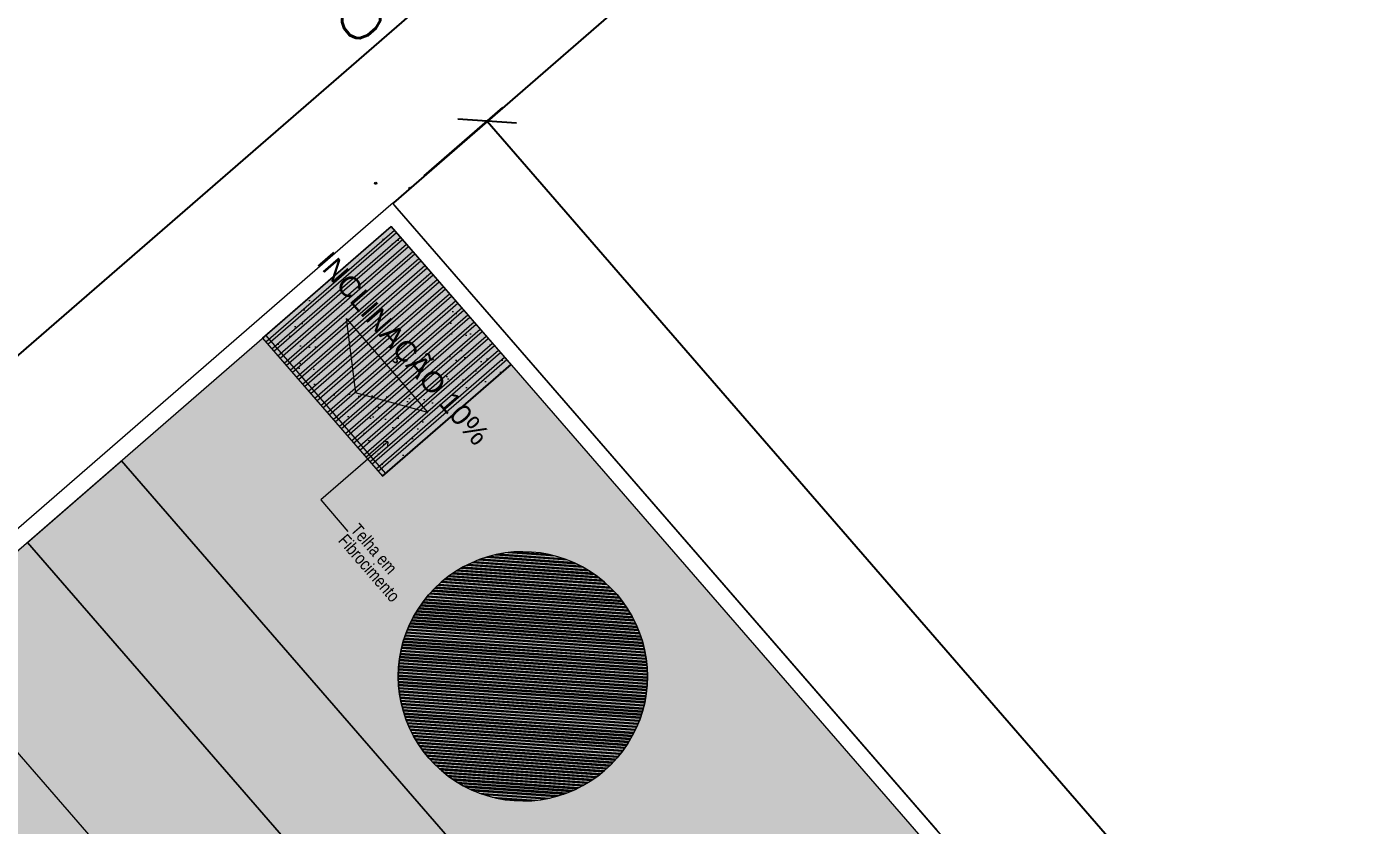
# Model space of a CAD drawing. Extents: x -175 to 397, y -1718 to -729.
# Drawn here: x 96.82 to 112.76, y -1368.33 to -1358.72 of the extents above; entities that cross this region are included whole.
import ezdxf

# ---------------------------------------------------------------- set-up
doc = ezdxf.new("R2010")
doc.units = 0
doc.header["$LTSCALE"] = 2
doc.set_wipeout_variables(frame=1)
for name, pattern in [('Achse', [0.0023, 0, -0.0008, 0.0015, 0]), ('Dot & Dashed', [0.012, 0.01, -0.001, 0, -0.001]), ('Wipeout_Contour', [1, 0, -1])]:
    doc.linetypes.add(name, pattern=pattern)
for name, color, linetype, lineweight in [('01_PLANTA COBERTURA_5_COBERTURA-LINHAS.EXEC_Caneta_No__241', 7, 'Continuous', 13), ('01_PLANTA COBERTURA_5_ESTRUTURA-COB.EST_Caneta_No__15', 9, 'Continuous', 0), ('01_PLANTA COBERTURA_5_ESTRUTURA-COB.EST_Caneta_No__98', 7, 'Continuous', 0), ('01_PLANTA COBERTURA_5_LAJES.EST_Caneta_No__241', 7, 'Continuous', 13), ('01_PLANTA COBERTURA_5_LAJES.EST_Caneta_No__99', 7, 'Continuous', 20), ('01_PLANTA COBERTURA_5_PAREDE CONSTRUIR_Caneta_No__241', 7, 'Continuous', 13), ('01_PLANTA COBERTURA_5_PILARES.EST_Caneta_No__241', 7, 'Continuous', 13), ('01_PLANTA COBERTURA_5_PILARES.EST_Caneta_No__4', 7, 'Continuous', 20), ('01_PLANTA COBERTURA_5_TERRENO.ARQ_Caneta_No__241', 7, 'Continuous', 13)]:
    doc.layers.add(name, color=color, linetype=linetype, lineweight=lineweight)
for name, color, linetype, lineweight, true_color in [('01_PLANTA COBERTURA_5_COTAS IMPLANTAÇÃO.EXEC_Caneta_No__25', 7, 'Continuous', 13, 0x982312), ('01_PLANTA COBERTURA_5_ESTRUTURA-COB.EST_Caneta_No__13', 7, 'Continuous', 0, 0xaaaaaa), ('01_PLANTA COBERTURA_5_ESTRUTURA-COB.EST_Caneta_No__9', 7, 'Continuous', 5, 0x020202), ('01_PLANTA COBERTURA_5_LAJES.EST_Caneta_No__18', 7, 'Continuous', 0, 0xdfdfdf), ('01_PLANTA COBERTURA_5_PILARES.EST_Caneta_No__18', 7, 'Continuous', 0, 0xdfdfdf)]:
    doc.layers.add(name, color=color, linetype=linetype, lineweight=lineweight, true_color=true_color)
for name, color, linetype in [('01_PLANTA COBERTURA_5_PAREDE CONSTRUIR', 7, 'Continuous'), ('01_PLANTA COBERTURA_5_TERRENO.ARQ', 7, 'Continuous'), ('ARQ-COTAS', 7, 'Continuous'), ('D-LIMITES', 3, 'Continuous'), ('F-SC-SUPERFICIE', 7, 'Continuous')]:
    doc.layers.add(name, color=color, linetype=linetype)
doc.styles.add('GENERATED_STYLE_1', font='arial.ttf')
doc.styles.add('GENERATED_STYLE_2', font='ARIALN.TTF')
doc.styles.add('ROMANS', font='ROMANS.shx')
doc.dimstyles.new('1-500', dxfattribs={"dimscale": 5, "dimtxt": 0.15, "dimasz": 0.1, "dimexe": 0.05, "dimexo": 0.1, "dimgap": 0.03, "dimtad": 1, "dimzin": 5, "dimdsep": 46, "dimtxsty": 'ROMANS', "dimblk": 'OBLIQUE', "dimcen": 0, "dimclrd": 256, "dimclre": 256, "dimclrt": 2, "dimadec": 0, "dimazin": 0, "dimtfac": 1, "dimtofl": 0, "dimtmove": 2, "dimatfit": 3, "dimldrblk": 'OBLIQUE', "dimfxl": 0.04, "dimtolj": 1, "dimtzin": 1, "dimarcsym": 0})
pattern_1 = [(45, (184.42084, -1352.0369), (-0.1909188, 0.1909188), [0, -0.18, 0, -0.27]), (110, (185.02084, -1352.0369), (0.253717, 0.09234544), [0, -0.132, 0, -0.228])]

# ---------------------------------------------------------------- blocks, each defined once
blk = doc.blocks.new('IMPLANTAÇÃO')
at = {"layer": '01_PLANTA COBERTURA_5_COTAS IMPLANTAÇÃO.EXEC_Caneta_No__25', "linetype": 'Continuous', "lineweight": 13, "true_color": 0x982312}
for points in [[(107.894, -1380.466), (107.895, -1380.471), (107.898, -1380.475), (107.902, -1380.477), (107.907, -1380.478), (107.912, -1380.477), (107.916, -1380.475), (107.918, -1380.471), (107.919, -1380.466), (107.918, -1380.461), (107.916, -1380.457), (107.912, -1380.454), (107.907, -1380.453), (107.902, -1380.454), (107.898, -1380.457), (107.895, -1380.461)], [(107.579, -1380.738), (107.58, -1380.743), (107.583, -1380.747), (107.587, -1380.75), (107.592, -1380.751), (107.596, -1380.75), (107.6, -1380.747), (107.603, -1380.743), (107.604, -1380.738), (107.603, -1380.734), (107.6, -1380.73), (107.596, -1380.727), (107.592, -1380.726), (107.587, -1380.727), (107.583, -1380.73), (107.58, -1380.734)]]:
    blk.add_hatch(color=24, dxfattribs=at).paths.add_polyline_path(points)
at = {"layer": '01_PLANTA COBERTURA_5_ESTRUTURA-COB.EST_Caneta_No__15', "linetype": 'Continuous', "lineweight": 0}
blk.add_hatch(color=9, dxfattribs=at).paths.add_polyline_path([(108.588, -1382.073), (109.338, -1382.573), (110.088, -1382.073)])
at = {"layer": '01_PLANTA COBERTURA_5_LAJES.EST_Caneta_No__18', "linetype": 'Continuous', "lineweight": 0, "true_color": 0xdfdfdf}
h = blk.add_hatch(dxfattribs=at)
h.set_pattern_fill('PISO_EXTERNO__0005', color=254, style=0, pattern_type=2)
h.set_pattern_definition(pattern_1)
h.paths.add_polyline_path([(107.907, -1417.738), (110.607, -1417.738, -0.414214), (108.607, -1419.738), (117.607, -1419.738, -0.414214), (115.607, -1417.738), (115.607, -1414.938), (115.607, -1398.037, -0.414214), (117.907, -1395.737), (118.507, -1395.737), (118.507, -1394.937), (117.907, -1394.937), (117.907, -1390.841), (119.307, -1390.841), (119.307, -1389.341), (117.907, -1389.341), (117.907, -1385.237), (119.307, -1385.237), (127.707, -1385.237), (130.607, -1385.237), (140.407, -1385.237), (140.407, -1394.937), (130.607, -1394.937), (130.607, -1399.737), (140.407, -1399.737), (140.407, -1403.488), (138.807, -1403.488), (138.807, -1404.987), (140.407, -1404.987), (140.407, -1412.937), (135.505, -1412.937), (135.505, -1413.737), (140.06, -1413.737), (140.06, -1419.738), (140.407, -1419.738), (142.907, -1419.738), (142.907, -1380.738), (142.707, -1380.738), (142.707, -1412.937), (141.407, -1412.937), (141.407, -1382.638), (117.907, -1382.638), (117.907, -1380.738), (107.907, -1380.738)])
h.paths.add_polyline_path([(110.607, -1397.738), (108.107, -1397.738), (108.107, -1395.726), (108.622, -1395.728, -0.414214), (110.607, -1397.724)], flags=0)
h.paths.add_polyline_path([(110.607, -1398.222, -0.009328), (110.607, -1398.297)], flags=0)
h.paths.add_polyline_path([(131.607, -1398.937), (131.607, -1395.737), (140.407, -1395.737), (140.407, -1398.937)], flags=0)
h.paths.add_polyline_path([(116.707, -1386.737), (108.107, -1386.737), (108.107, -1385.237), (116.707, -1385.237)], flags=0)
h = blk.add_hatch(dxfattribs=at)
h.set_pattern_fill('PISO_EXTERNO__0005', color=254, style=0, pattern_type=2)
h.set_pattern_definition(pattern_1)
h.paths.add_polyline_path([(108.107, -1382.938), (110.307, -1382.938), (110.307, -1380.938), (108.107, -1380.938)])
at = {"layer": '01_PLANTA COBERTURA_5_PILARES.EST_Caneta_No__18', "linetype": 'Continuous', "lineweight": 0, "true_color": 0xdfdfdf}
h = blk.add_hatch(dxfattribs=at)
h.set_pattern_fill('METAL_PEQUENO_0005', color=254, style=0, pattern_type=2)
h.set_pattern_definition([(45, (184.420835, -1352.636896), (-0.026516504, 0.026516504), []), (45, (184.415532, -1352.631592), (-0.026516504, 0.026516504), []), (45, (184.41023, -1352.62629), (-0.026516504, 0.026516504), [])])
h.paths.add_polyline_path([(111.738, -1383.396), (111.749, -1383.503), (111.768, -1383.608), (111.795, -1383.712), (111.828, -1383.813), (111.869, -1383.912), (111.917, -1384.008), (111.972, -1384.1), (112.033, -1384.188), (112.1, -1384.272), (112.173, -1384.35), (112.251, -1384.423), (112.335, -1384.49), (112.423, -1384.551), (112.515, -1384.606), (112.611, -1384.654), (112.71, -1384.695), (112.811, -1384.728), (112.915, -1384.755), (113.02, -1384.774), (113.127, -1384.785), (113.234, -1384.789), (113.341, -1384.785), (113.447, -1384.774), (113.553, -1384.755), (113.656, -1384.728), (113.758, -1384.695), (113.857, -1384.654), (113.953, -1384.606), (114.045, -1384.551), (114.133, -1384.49), (114.216, -1384.423), (114.294, -1384.35), (114.367, -1384.272), (114.435, -1384.188), (114.496, -1384.1), (114.55, -1384.008), (114.598, -1383.912), (114.639, -1383.813), (114.673, -1383.712), (114.699, -1383.608), (114.718, -1383.503), (114.73, -1383.396), (114.734, -1383.289), (114.73, -1383.182), (114.718, -1383.076), (114.699, -1382.97), (114.673, -1382.867), (114.639, -1382.765), (114.598, -1382.666), (114.55, -1382.57), (114.496, -1382.478), (114.435, -1382.39), (114.367, -1382.307), (114.294, -1382.229), (114.216, -1382.156), (114.133, -1382.088), (114.045, -1382.027), (113.953, -1381.973), (113.857, -1381.925), (113.758, -1381.884), (113.656, -1381.85), (113.553, -1381.824), (113.447, -1381.805), (113.341, -1381.793), (113.234, -1381.789), (113.127, -1381.793), (113.02, -1381.805), (112.915, -1381.824), (112.811, -1381.85), (112.71, -1381.884), (112.611, -1381.925), (112.515, -1381.973), (112.423, -1382.027), (112.335, -1382.088), (112.251, -1382.156), (112.173, -1382.229), (112.1, -1382.307), (112.033, -1382.39), (111.972, -1382.478), (111.917, -1382.57), (111.869, -1382.666), (111.828, -1382.765), (111.795, -1382.867), (111.768, -1382.97), (111.749, -1383.076), (111.738, -1383.182), (111.734, -1383.289)])
at = {"layer": '01_PLANTA COBERTURA_5_TERRENO.ARQ', "linetype": 'Continuous', "lineweight": 0, "true_color": 0xc5d9be}
blk.add_hatch(color=9, dxfattribs=at).paths.add_polyline_path([(108.107, -1386.737), (116.707, -1386.737), (116.707, -1385.237), (108.107, -1385.237)])
at = {"layer": '01_PLANTA COBERTURA_5_COBERTURA-LINHAS.EXEC_Caneta_No__241', "color": 7, "linetype": 'Continuous', "lineweight": 13, "ltscale": 1000}
for p, q in [((110.036, -1382.668), (109.998, -1382.706)), ((110.036, -1382.668), (110.036, -1383.736)), ((110.036, -1382.668), (110.073, -1382.706)), ((110.036, -1383.736), (110.536, -1383.736))]:
    blk.add_line(p, q, dxfattribs=at)
at = {"layer": '01_PLANTA COBERTURA_5_COTAS IMPLANTAÇÃO.EXEC_Caneta_No__25', "color": 24, "linetype": 'Continuous', "lineweight": 13, "ltscale": 1000, "true_color": 0x982312}
for centre in [(107.907, -1380.466), (107.592, -1380.738)]:
    blk.add_circle(centre, 0.0125, dxfattribs=at)
at = {"layer": '01_PLANTA COBERTURA_5_ESTRUTURA-COB.EST_Caneta_No__98', "color": 7, "linetype": 'Continuous', "lineweight": 0, "ltscale": 1000}
for p, q in [((108.588, -1382.073), (110.088, -1382.073)), ((108.588, -1382.073), (109.338, -1382.573)), ((110.088, -1382.073), (109.338, -1382.573))]:
    blk.add_line(p, q, dxfattribs=at)
at = {"layer": '01_PLANTA COBERTURA_5_LAJES.EST_Caneta_No__241', "color": 7, "linetype": 'Continuous', "lineweight": 13, "ltscale": 1000, "flags": 128}
blk.add_lwpolyline([(141.407, -1382.638), (117.907, -1382.638), (117.907, -1380.738), (107.907, -1380.738), (107.907, -1417.738)], dxfattribs=at)
for points in [[(108.107, -1382.938), (110.307, -1382.938), (110.307, -1380.938), (108.107, -1380.938)], [(116.707, -1386.737), (108.107, -1386.737), (108.107, -1385.237), (116.707, -1385.237)]]:
    blk.add_lwpolyline(points, close=True, dxfattribs=at)
at = {"layer": '01_PLANTA COBERTURA_5_PILARES.EST_Caneta_No__241', "color": 7, "linetype": 'Achse', "lineweight": 13, "ltscale": 1000, "flags": 128}
blk.add_lwpolyline([(111.734, -1383.289), (111.738, -1383.182), (111.749, -1383.076), (111.768, -1382.97), (111.795, -1382.867), (111.828, -1382.765), (111.869, -1382.666), (111.917, -1382.57), (111.972, -1382.478), (112.033, -1382.39), (112.1, -1382.307), (112.173, -1382.229), (112.251, -1382.156), (112.335, -1382.088), (112.423, -1382.027), (112.515, -1381.973), (112.611, -1381.925), (112.71, -1381.884), (112.811, -1381.85), (112.915, -1381.824), (113.02, -1381.805), (113.127, -1381.793), (113.234, -1381.789), (113.341, -1381.793), (113.447, -1381.805), (113.553, -1381.824), (113.656, -1381.85), (113.758, -1381.884), (113.857, -1381.925), (113.953, -1381.973), (114.045, -1382.027), (114.133, -1382.088), (114.216, -1382.156), (114.294, -1382.229), (114.367, -1382.307), (114.435, -1382.39), (114.496, -1382.478), (114.55, -1382.57), (114.598, -1382.666), (114.639, -1382.765), (114.673, -1382.867), (114.699, -1382.97), (114.718, -1383.076), (114.73, -1383.182), (114.734, -1383.289), (114.73, -1383.396), (114.718, -1383.503), (114.699, -1383.608), (114.673, -1383.712), (114.639, -1383.813), (114.598, -1383.912), (114.55, -1384.008), (114.496, -1384.1), (114.435, -1384.188), (114.367, -1384.272), (114.294, -1384.35), (114.216, -1384.423), (114.133, -1384.49), (114.045, -1384.551), (113.953, -1384.606), (113.857, -1384.654), (113.758, -1384.695), (113.656, -1384.728), (113.553, -1384.755), (113.447, -1384.774), (113.341, -1384.785), (113.234, -1384.789), (113.127, -1384.785), (113.02, -1384.774), (112.915, -1384.755), (112.811, -1384.728), (112.71, -1384.695), (112.611, -1384.654), (112.515, -1384.606), (112.423, -1384.551), (112.335, -1384.49), (112.251, -1384.423), (112.173, -1384.35), (112.1, -1384.272), (112.033, -1384.188), (111.972, -1384.1), (111.917, -1384.008), (111.869, -1383.912), (111.828, -1383.813), (111.795, -1383.712), (111.768, -1383.608), (111.749, -1383.503), (111.738, -1383.396)], close=True, dxfattribs=at)
at = {"layer": '01_PLANTA COBERTURA_5_PILARES.EST_Caneta_No__4', "color": 7, "linetype": 'Continuous', "lineweight": 20, "ltscale": 1000, "flags": 128}
blk.add_lwpolyline([(111.738, -1383.396), (111.749, -1383.503), (111.768, -1383.608), (111.795, -1383.712), (111.828, -1383.813), (111.869, -1383.912), (111.917, -1384.008), (111.972, -1384.1), (112.033, -1384.188), (112.1, -1384.272), (112.173, -1384.35), (112.251, -1384.423), (112.335, -1384.49), (112.423, -1384.551), (112.515, -1384.606), (112.611, -1384.654), (112.71, -1384.695), (112.811, -1384.728), (112.915, -1384.755), (113.02, -1384.774), (113.127, -1384.785), (113.234, -1384.789), (113.341, -1384.785), (113.447, -1384.774), (113.553, -1384.755), (113.656, -1384.728), (113.758, -1384.695), (113.857, -1384.654), (113.953, -1384.606), (114.045, -1384.551), (114.133, -1384.49), (114.216, -1384.423), (114.294, -1384.35), (114.367, -1384.272), (114.435, -1384.188), (114.496, -1384.1), (114.55, -1384.008), (114.598, -1383.912), (114.639, -1383.813), (114.673, -1383.712), (114.699, -1383.608), (114.718, -1383.503), (114.73, -1383.396), (114.734, -1383.289), (114.73, -1383.182), (114.718, -1383.076), (114.699, -1382.97), (114.673, -1382.867), (114.639, -1382.765), (114.598, -1382.666), (114.55, -1382.57), (114.496, -1382.478), (114.435, -1382.39), (114.367, -1382.307), (114.294, -1382.229), (114.216, -1382.156), (114.133, -1382.088), (114.045, -1382.027), (113.953, -1381.973), (113.857, -1381.925), (113.758, -1381.884), (113.656, -1381.85), (113.553, -1381.824), (113.447, -1381.805), (113.341, -1381.793), (113.234, -1381.789), (113.127, -1381.793), (113.02, -1381.805), (112.915, -1381.824), (112.811, -1381.85), (112.71, -1381.884), (112.611, -1381.925), (112.515, -1381.973), (112.423, -1382.027), (112.335, -1382.088), (112.251, -1382.156), (112.173, -1382.229), (112.1, -1382.307), (112.033, -1382.39), (111.972, -1382.478), (111.917, -1382.57), (111.869, -1382.666), (111.828, -1382.765), (111.795, -1382.867), (111.768, -1382.97), (111.749, -1383.076), (111.738, -1383.182), (111.734, -1383.289)], close=True, dxfattribs=at)
at = {"layer": '01_PLANTA COBERTURA_5_TERRENO.ARQ_Caneta_No__241', "color": 7, "linetype": 'Continuous', "lineweight": 13, "ltscale": 1000, "flags": 128}
blk.add_lwpolyline([(108.107, -1386.737), (116.707, -1386.737), (116.707, -1385.237), (108.107, -1385.237)], close=True, dxfattribs=at)
at = {"layer": '01_PLANTA COBERTURA_5_COBERTURA-LINHAS.EXEC_Caneta_No__241', "color": 7, "linetype": 'Continuous', "lineweight": 13, "insert": (110.541, -1383.561), "char_height": 0.15, "width": 1.6, "attachment_point": 1, "line_spacing_factor": 0.782313, "style": 'GENERATED_STYLE_2'}
blk.add_mtext('\\A1;{\\pql;\\pt0,241;\\fArial Narrow|b0|i0|c0|p0;\\W1.000000;Telha em Fibrocimento\\fArial Narrow|b0|i0|c0|p0;\\W1.000000;\\A1{\\H.66x;\\S^  ;}\\fArial Narrow|b0|i0|c0|p0;\\W1.000000;\\fArial Narrow|b0|i0|c0|p0;\\W1.000000;\\A1{\\H.66x;\\S^  ;}\\fArial Narrow|b0|i0|c0|p0;\\W1.000000;\\fArial Narrow|b0|i0|c0|p0;\\W1.000000;\\fArial Narrow|b0|i0|c0|p0;\\W1.000000;\\fArial Narrow|b0|i0|c0|p0;\\W1.000000;\\fArial Narrow|b0|i0|c0|p0;\\W1.000000;\\fArial Narrow|b0|i0|c0|p0;\\W1.000000;\\fArial Narrow|b0|i0|c0|p0;\\W1.000000;\\A1{\\H.66x;\\S^  ;}\\fArial Narrow|b0|i0|c0|p0;\\W1.000000;\\fArial Narrow|b0|i0|c0|p0;\\W1.000000;\\A1{\\H.66x;\\S^  ;}\\fArial Narrow|b0|i0|c0|p0;\\W1.000000;\\fArial Narrow|b0|i0|c0|p0;\\W1.000000;\\fArial Narrow|b0|i0|c0|p0;\\W1.000000;\\fArial Narrow|b0|i0|c0|p0;\\W1.000000;\\fArial Narrow|b0|i0|c0|p0;\\W1.000000;\\fArial Narrow|b0|i0|c0|p0;\\W1.000000;\\fArial Narrow|b0|i0|c0|p0;\\W1.000000;\\A1{\\H.66x;\\S^  ;}\\fArial Narrow|b0|i0|c0|p0;\\W1.000000;\\fArial Narrow|b0|i0|c0|p0;\\W1.000000;\\A1{\\H.66x;\\S^  ;}\\fArial Narrow|b0|i0|c0|p0;\\W1.000000;\\fArial Narrow|b0|i0|c0|p0;\\W1.000000;\\fArial Narrow|b0|i0|c0|p0;\\W1.000000;\\fArial Narrow|b0|i0|c0|p0;\\W1.000000;\\fArial Narrow|b0|i0|c0|p0;\\W1.000000;\\fArial Narrow|b0|i0|c0|p0;\\W1.000000;\\fArial Narrow|b0|i0|c0|p0;\\W1.000000;\\A1{\\H.66x;\\S^  ;}\\fArial Narrow|b0|i0|c0|p0;\\W1.000000;\\fArial Narrow|b0|i0|c0|p0;\\W1.000000;\\A1{\\H.66x;\\S^  ;}\\fArial Narrow|b0|i0|c0|p0;\\W1.000000;\\fArial Narrow|b0|i0|c0|p0;\\W1.000000;\\fArial Narrow|b0|i0|c0|p0;\\W1.000000;\\fArial Narrow|b0|i0|c0|p0;\\W1.000000;\\fArial Narrow|b0|i0|c0|p0;\\W1.000000;\\fArial Narrow|b0|i0|c0|p0;\\W1.000000;\\fArial Narrow|b0|i0|c0|p0;\\W1.000000;\\A1{\\H.66x;\\S^  ;}\\fArial Narrow|b0|i0|c0|p0;\\W1.000000;\\fArial Narrow|b0|i0|c0|p0;\\W1.000000;\\A1{\\H.66x;\\S^  ;}\\fArial Narrow|b0|i0|c0|p0;\\W1.000000;\\fArial Narrow|b0|i0|c0|p0;\\W1.000000;\\fArial Narrow|b0|i0|c0|p0;\\W1.000000;\\fArial Narrow|b0|i0|c0|p0;\\W1.000000;\\fArial Narrow|b0|i0|c0|p0;\\W1.000000;\\fArial Narrow|b0|i0|c0|p0;\\W1.000000;\\fArial Narrow|b0|i0|c0|p0;\\W1.000000;\\A1{\\H.66x;\\S^  ;}\\fArial Narrow|b0|i0|c0|p0;\\W1.000000;}', dxfattribs=at)
at = {"color": 254, "linetype": 'Wipeout_Contour', "lineweight": 0, "ltscale": 244.232956}
blk.add_wipeout([(107.907, -1380.768), (107.937, -1380.768), (107.907, -1380.738)], dxfattribs=at).dxf.layer = '01_PLANTA COBERTURA_5_PAREDE CONSTRUIR'
at = {"color": 254, "linetype": 'Wipeout_Contour', "lineweight": 0, "ltscale": 243.932824}
blk.add_wipeout([(108.077, -1380.938), (108.107, -1380.938), (108.077, -1380.908)], dxfattribs=at).dxf.layer = '01_PLANTA COBERTURA_5_PAREDE CONSTRUIR'
at = {"color": 254, "linetype": 'Wipeout_Contour', "lineweight": 0, "ltscale": 244.152714}
blk.add_wipeout([(107.937, -1380.908), (108.077, -1380.908), (107.937, -1380.768)], dxfattribs=at).dxf.layer = '01_PLANTA COBERTURA_5_PAREDE CONSTRUIR'
at = {"color": 254, "linetype": 'Wipeout_Contour', "lineweight": 0, "ltscale": 244.788065}
blk.add_wipeout([(107.907, -1380.738), (107.937, -1380.768), (107.937, -1380.738)], dxfattribs=at).dxf.layer = '01_PLANTA COBERTURA_5_PAREDE CONSTRUIR'
at = {"color": 254, "linetype": 'Wipeout_Contour', "lineweight": 0, "ltscale": 244.484443}
blk.add_wipeout([(108.077, -1380.908), (108.107, -1380.938), (108.107, -1380.908)], dxfattribs=at).dxf.layer = '01_PLANTA COBERTURA_5_PAREDE CONSTRUIR'
at = {"color": 254, "linetype": 'Wipeout_Contour', "lineweight": 0, "ltscale": 263.097392}
blk.add_wipeout([(107.937, -1380.738), (107.937, -1380.768), (142.877, -1380.768), (142.877, -1380.738)], dxfattribs=at).dxf.layer = '01_PLANTA COBERTURA_5_PAREDE CONSTRUIR'
at = {"color": 254, "linetype": 'Wipeout_Contour', "lineweight": 0, "ltscale": 263.370101}
blk.add_wipeout([(142.707, -1380.908), (108.107, -1380.908), (108.107, -1380.938), (142.707, -1380.938)], dxfattribs=at).dxf.layer = '01_PLANTA COBERTURA_5_PAREDE CONSTRUIR'
at = {"color": 254, "linetype": 'Wipeout_Contour', "lineweight": 0, "ltscale": 244.564809}
blk.add_wipeout([(107.937, -1380.768), (108.077, -1380.908), (108.077, -1380.768)], dxfattribs=at).dxf.layer = '01_PLANTA COBERTURA_5_PAREDE CONSTRUIR'
at = {"layer": '01_PLANTA COBERTURA_5_PAREDE CONSTRUIR_Caneta_No__241', "color": 7, "linetype": 'Continuous', "lineweight": 13, "ltscale": 1000, "flags": 128}
blk.add_lwpolyline([(107.907, -1380.738), (107.907, -1380.768)], dxfattribs=at)
at = {"color": 254, "linetype": 'Wipeout_Contour', "lineweight": 0, "ltscale": 263.221598}
blk.add_wipeout([(108.077, -1380.768), (108.077, -1380.908), (142.737, -1380.908), (142.737, -1380.768)], dxfattribs=at).dxf.layer = '01_PLANTA COBERTURA_5_PAREDE CONSTRUIR'
at = {"layer": '01_PLANTA COBERTURA_5_PAREDE CONSTRUIR_Caneta_No__241', "color": 7, "linetype": 'Continuous', "lineweight": 13, "ltscale": 1000, "flags": 128}
for points in [[(142.877, -1380.738), (107.907, -1380.738)], [(108.107, -1380.938), (142.707, -1380.938)]]:
    blk.add_lwpolyline(points, dxfattribs=at)
at = {"color": 254, "linetype": 'Wipeout_Contour', "lineweight": 0, "ltscale": 366.349934}
blk.add_wipeout([(107.907, -1380.768), (107.907, -1419.738), (107.937, -1419.738), (107.937, -1380.768)], dxfattribs=at).dxf.layer = '01_PLANTA COBERTURA_5_PAREDE CONSTRUIR'
at = {"color": 254, "linetype": 'Wipeout_Contour', "lineweight": 0, "ltscale": 365.893488}
blk.add_wipeout([(108.077, -1380.938), (108.077, -1419.738), (108.107, -1419.738), (108.107, -1380.938)], dxfattribs=at).dxf.layer = '01_PLANTA COBERTURA_5_PAREDE CONSTRUIR'
at = {"color": 254, "linetype": 'Wipeout_Contour', "lineweight": 0, "ltscale": 366.159426}
blk.add_wipeout([(107.937, -1380.908), (107.937, -1419.738), (108.077, -1419.738), (108.077, -1380.908)], dxfattribs=at).dxf.layer = '01_PLANTA COBERTURA_5_PAREDE CONSTRUIR'
at = {"layer": '01_PLANTA COBERTURA_5_ESTRUTURA-COB.EST_Caneta_No__13', "linetype": 'Continuous', "lineweight": 0, "true_color": 0xaaaaaa}
h = blk.add_hatch(dxfattribs=at)
h.set_pattern_fill('TELHA_COBERTURA_02_0005', color=253, style=0, pattern_type=2)
h.set_pattern_definition([(90, (184.42084, -1352.6369), (-0.1125, -7e-18), []), (90, (184.38334, -1352.6369), (-0.1125, -7e-18), [])])
h.paths.add_polyline_path([(110.307, -1380.938), (108.107, -1380.938), (108.107, -1382.988), (110.307, -1382.988)])
at = {"layer": '01_PLANTA COBERTURA_5_ESTRUTURA-COB.EST_Caneta_No__9', "color": 18, "linetype": 'Continuous', "lineweight": 5, "ltscale": 1000, "true_color": 0x020202, "flags": 128}
blk.add_lwpolyline([(110.307, -1380.938), (108.107, -1380.938), (108.107, -1382.988), (110.307, -1382.988)], close=True, dxfattribs=at)
at = {"layer": '01_PLANTA COBERTURA_5_LAJES.EST_Caneta_No__99', "color": 7, "linetype": 'Dot & Dashed', "lineweight": 20, "ltscale": 1000}
blk.add_line((142.99, -1388.482), (107.715, -1388.482), dxfattribs=at)
at = {"layer": '01_PLANTA COBERTURA_5_PAREDE CONSTRUIR_Caneta_No__241', "color": 7, "linetype": 'Continuous', "lineweight": 13, "ltscale": 1000, "flags": 128}
for points in [[(107.907, -1380.768), (107.907, -1419.738)], [(108.107, -1419.738), (108.107, -1380.938)]]:
    blk.add_lwpolyline(points, dxfattribs=at)
at = {"layer": '01_PLANTA COBERTURA_5_ESTRUTURA-COB.EST_Caneta_No__98', "color": 7, "linetype": 'Continuous', "lineweight": 0, "insert": (110.777, -1381.826), "char_height": 0.25, "attachment_point": 6, "style": 'GENERATED_STYLE_1'}
blk.add_mtext('\\A1;{\\pqr;\\fArial|b0|i0|c0|p0;\\W1.000000;INCLINAÇÃO 10%}', dxfattribs=at)
blk = doc.blocks.new('_Oblique')
at = {"color": 0, "linetype": 'ByBlock', "lineweight": -2}
blk.add_line((-0.5, -0.5), (0.5, 0.5), dxfattribs=at)
blk = doc.blocks.new('*D192')
at = {"layer": 'ARQ-COTAS', "lineweight": -2, "transparency": 16777216}
for p, q in [((101.602, -1360.515), (102.549, -1359.693)), ((102.361, -1359.857), (125.304, -1386.288)), ((124.545, -1386.946), (125.493, -1386.124))]:
    blk.add_line(p, q, dxfattribs=at)
at = {"layer": 'Defpoints', "color": 0, "transparency": 16777216}
for p in [(101.224, -1360.843), (125.304, -1386.288), (124.168, -1387.274)]:
    blk.add_point(p, dxfattribs=at)
at = {"layer": 'ARQ-COTAS', "lineweight": -2, "transparency": 16777216, "xscale": 0.5, "yscale": 0.5, "zscale": 0.5}
for p, rotation in [((102.361, -1359.857), 130.9596220460994), ((125.304, -1386.288), 310.9596220460994)]:
    blk.add_blockref('_Oblique', p, dxfattribs=dict(at, rotation=rotation))
at = {"layer": 'ARQ-COTAS', "color": 2, "transparency": 16777216, "insert": (114.229, -1372.728), "char_height": 0.75, "attachment_point": 5, "rotation": 310.9596, "style": 'ROMANS'}
blk.add_mtext('\\A1;35.00', dxfattribs=at)
blk = doc.blocks.new('*D194')
at = {"layer": 'ARQ-COTAS', "lineweight": -2, "transparency": 16777216}
for p, q in [((133.799, -1331.905), (132.932, -1330.906)), ((70.745, -1385.219), (133.096, -1331.095)), ((71.448, -1386.028), (70.581, -1385.03))]:
    blk.add_line(p, q, dxfattribs=at)
at = {"layer": 'Defpoints', "color": 0, "transparency": 16777216}
for p in [(133.096, -1331.095), (134.126, -1332.282), (71.776, -1386.406)]:
    blk.add_point(p, dxfattribs=at)
at = {"layer": 'ARQ-COTAS', "lineweight": -2, "transparency": 16777216, "xscale": 0.5, "yscale": 0.5, "zscale": 0.5}
for p, rotation in [((133.096, -1331.095), 40.95962192382969), ((70.745, -1385.219), 220.9596219238297)]:
    blk.add_blockref('_Oblique', p, dxfattribs=dict(at, rotation=rotation))
at = {"layer": 'ARQ-COTAS', "color": 2, "transparency": 16777216, "insert": (101.576, -1357.76), "char_height": 0.75, "attachment_point": 5, "rotation": 40.9596, "style": 'ROMANS'}
blk.add_mtext('\\A1;82.56', dxfattribs=at)

msp = doc.modelspace()

# ---------------------------------------------------------------- linework, layer by layer
at = {"layer": 'D-LIMITES'}
msp.add_lwpolyline([(71.776, -1386.406), (135.805, -1460.168), (198.156, -1406.045), (134.126, -1332.282)], close=True, dxfattribs=at)

# ---------------------------------------------------------------- next in the draw order: block references
at = {"layer": 'F-SC-SUPERFICIE', "rotation": 310.9596220460998}
msp.add_blockref('IMPLANTAÇÃO', (1073.183, -374.243), dxfattribs=at)

# ---------------------------------------------------------------- next in the draw order: dimensions: what is measured, and where the dimension line sits
at = {"layer": 'ARQ-COTAS'}
for p1, p2, distance, picture, middle in [((71.776, -1386.406), (134.126, -1332.282), 1.572, '*D194', (101.576, -1357.76)), ((101.224, -1360.843), (124.168, -1387.274), 1.505, '*D192', (114.229, -1372.728))]:
    dim = msp.add_aligned_dim(p1=p1, p2=p2, distance=distance, dimstyle='1-500', dxfattribs=at)
    dim.commit()
    dim.dimension.update_dxf_attribs({"geometry": picture, "text_midpoint": middle})

doc.saveas('drawing.dxf')
